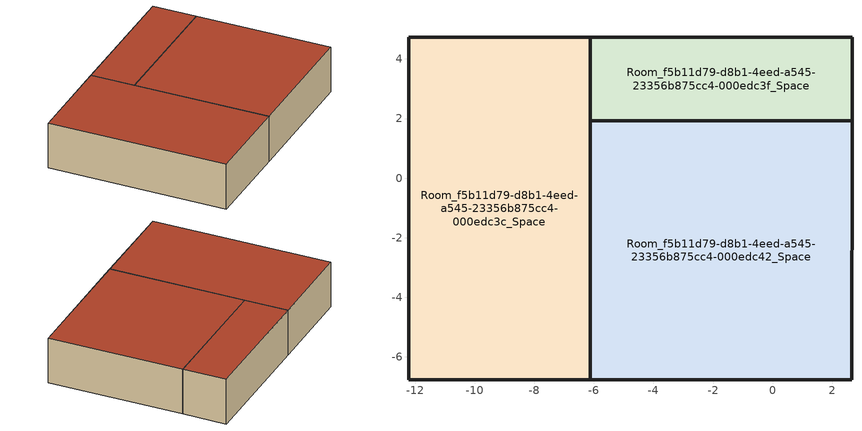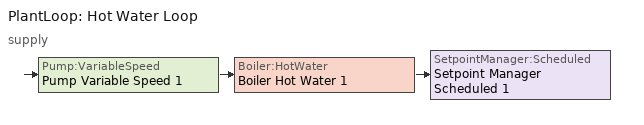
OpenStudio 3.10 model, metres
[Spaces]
Room_f5b11d79-d8b1-4eed-a545-23356b875cc4-000edc3c_Space
 floor ground: -6.12,4.73 -6.12,-6.76 -12.22,-6.76 -12.22,4.73 z0
 wall outside: -6.12,1.92 -6.12,4.73 -12.22,4.73 -12.22,-6.76 -6.12,-6.76 -6.12,1.92 z0:3.05
 roof outside: -12.22,4.73 -12.22,-6.76 -6.12,-6.76 -6.12,4.73 z3.05
Room_f5b11d79-d8b1-4eed-a545-23356b875cc4-000edc3f_Space
 floor ground: 2.66,4.73 2.66,1.92 -6.12,1.92 -6.12,4.73 z0
 wall outside: 2.66,1.92 2.66,4.73 -6.12,4.73 -6.12,1.92 2.66,1.92 z0:3.05
 roof outside: -6.12,4.73 -6.12,1.92 2.66,1.92 2.66,4.73 z3.05
Room_f5b11d79-d8b1-4eed-a545-23356b875cc4-000edc42_Space
 floor ground: 2.66,1.92 2.66,-6.76 -6.12,-6.76 -6.12,1.92 z0
 wall outside: 2.66,1.92 -6.12,1.92 -6.12,-6.76 2.66,-6.76 2.66,1.92 z0:3.05
 roof outside: -6.12,1.92 -6.12,-6.76 2.66,-6.76 2.66,1.92 z3.05
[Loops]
PlantLoop 'Hot Water Loop'
 supply: Pump:VariableSpeed 'Pump Variable Speed 1' > Boiler:HotWater 'Boiler Hot Water 1' > SetpointManager:Scheduled 'Setpoint Manager Scheduled 1'
[Building]
Unnamed: North Axis {deg}=0; Default Construction Set=Default Generic Construction Set; Standards Building Type=MediumOffice
[Site]
Site 1: Terrain=City
[Site:WaterMainsTemperature]
Calculation Method=CorrelationFromWeatherFile
[WindowMaterial:Glazing] Optical Data Type=SpectralAverage; Thickness {m}=0.006; Infrared Transmittance at Normal Incidence=0; Front Side Infrared Hemispherical Emissivity=0.84; Dirt Correction Factor for Solar and Visible Transmittance=1; Solar Diffusing=No
Name | Solar Transmittance at Normal Incidence | Front Side Solar Reflectance at Normal Incidence | Back Side Solar Reflectance at Normal Incidence | Visible Transmittance at Normal Incidence | Front Side Visible Reflectance at Normal Incidence | Back Side Visible Reflectance at Normal Incidence | Back Side Infrared Hemispherical Emissivity | Conductivity {W/m-K}
Generic Low-e Glass | 0.45 | 0.36 | 0.36 | 0.71 | 0.21 | 0.21 | 0.047 | 1
CLEAR 6MM | 0.775 | 0.071 | 0.071 | 0.881 | 0.08 | 0.08 | 0.84 | 0.899398
REF B TINT MID 6MM | 0.1 | 0.11 | 0.41 | 0.13 | 0.1 | 0.32 | 0.45 | 0.899398
REF D CLEAR 6MM | 0.429 | 0.308 | 0.379 | 0.334 | 0.453 | 0.505 | 0.82 | 0.899398
Generic Clear Glass | 0.77 | 0.07 | 0.07 | 0.88 | 0.08 | 0.08 | 0.84 | 1
[Material]
Name | Roughness | Thickness {m} | Conductivity {W/m-K} | Density {kg/m3} | Specific Heat {J/kg-K} | Thermal Absorptance | Solar Absorptance | Visible Absorptance
Generic LW Concrete | MediumRough | 0.1 | 0.53 | 1280 | 840 | 0.9 | 0.8 | 0.8
8IN CONCRETE HW RefBldg | Rough | 0.2032 | 1.31012 | 2240.01 | 836.26 | 0.9 | 0.7 | 0.7
Generic 25mm Insulation | MediumRough | 0.025 | 0.03 | 43 | 1210 | 0.9 | 0.7 | 0.7
Generic Acoustic Tile | MediumSmooth | 0.02 | 0.06 | 368 | 590 | 0.9 | 0.2 | 0.2
6 in. Normalweight Concrete Floor | MediumRough | 0.1524 | 2.30846 | 2322.01 | 831.464 | 0.9 | 0.7 | 0.7
Generic 25mm Wood | MediumSmooth | 0.0254 | 0.15 | 608 | 1630 | 0.9 | 0.5 | 0.5
Metal Roof Surface; F08 Metal surface | Smooth | 0.0008 | 45.2497 | 7824.02 | 499.678 | 0.9 | 0.7 | 0.7
Generic Brick | MediumRough | 0.1 | 0.9 | 1920 | 790 | 0.9 | 0.65 | 0.65
Generic Painted Metal | Smooth | 0.0015 | 45 | 7690 | 410 | 0.9 | 0.5 | 0.5
Generic 50mm Insulation | MediumRough | 0.05 | 0.03 | 43 | 1210 | 0.9 | 0.7 | 0.7
1IN Stucco | Smooth | 0.0253 | 0.691337 | 1858 | 836.46 | 0.9 | 0.7 | 0.92
Generic HW Concrete | MediumRough | 0.2 | 1.95 | 2240 | 900 | 0.9 | 0.8 | 0.8
Generic Ceiling Air Gap | Smooth | 0.1 | 0.556 | 1.28 | 1000 | 0.9 | 0.7 | 0.7
8 in. Concrete Block Basement Wall | MediumRough | 0.2032 | 1.32511 | 1842 | 911.412 | 0.9 | 0.7 | 0.7
Roof Membrane | VeryRough | 0.0095 | 0.159893 | 1121.29 | 1459.06 | 0.9 | 0.7 | 0.7
Generic Wall Air Gap | Smooth | 0.1 | 0.667 | 1.28 | 1000 | 0.9 | 0.7 | 0.7
Generic Gypsum Board | MediumSmooth | 0.0127 | 0.16 | 800 | 1090 | 0.9 | 0.5 | 0.5
4 in. Normalweight Concrete Floor | MediumRough | 0.1016 | 2.30846 | 2322.01 | 831.464 | 0.9 | 0.7 | 0.7
1/2IN Gypsum | Smooth | 0.0127 | 0.159893 | 784.902 | 829.465 | 0.9 | 0.4 | 0.4
Generic Roof Membrane | MediumRough | 0.01 | 0.16 | 1120 | 1460 | 0.9 | 0.65 | 0.65
Material #1 | Smooth | 0.1 | 0.1 | 0.1 | 1400 |  | 0.65 | 0.65
[Material:NoMass] Thermal Absorptance=0.9; Solar Absorptance=0.7
Name | Roughness | Thermal Resistance {m2-K/W} | Visible Absorptance
Typical Insulation-R10 | MediumSmooth | 1.7611 | 0.7
Typical Carpet Pad | VeryRough | 0.21648 | 0.8
Typical Insulation-R21 | MediumSmooth | 3.69831 | 0.7
Typical Insulation-R1 | MediumSmooth | 0.17611 | 0.7
Typical Insulation-R2 | MediumSmooth | 0.35222 | 0.7
Typical Insulation | MediumSmooth | 0.0282222 | 0.7
Typical Insulation-R8 | MediumSmooth | 1.40888 | 0.7
[WindowMaterial:SimpleGlazingSystem]
U 1.17 SHGC 0.49 Simple Glazing: U-Factor {W/m2-K}=6.64326; Solar Heat Gain Coefficient=0.49; Visible Transmittance=0.38
[WindowMaterial:Gas] Gas Type=Air; Thickness {m}=0.0127
AIR 13MM; Generic Window Air Gap
[Construction]
Generic Roof: Generic Roof Membrane, Generic 50mm Insulation, Generic LW Concrete, Generic Ceiling Air Gap, Generic Acoustic Tile
U 0.52 SHGC 0.40 Dbl Ref-D Clr 6mm/13mm Air: REF D CLEAR 6MM, AIR 13MM, CLEAR 6MM
U 0.72 SHGC 0.25 Sgl Ref-B-M Tint 6mm: REF B TINT MID 6MM
Generic Interior Floor: Generic Acoustic Tile, Generic Ceiling Air Gap, Generic LW Concrete
Typical Insulated Basement Mass Wall: Typical Insulation, 8 in. Concrete Block Basement Wall
Typical Insulated Carpeted 6in Slab Floor: Typical Insulation, 6 in. Normalweight Concrete Floor, Typical Carpet Pad
Generic Single Pane: Generic Clear Glass
U 1.17 SHGC 0.49 Simple Glazing Skylight: U 1.17 SHGC 0.49 Simple Glazing
Generic Shade: Material #1
Generic Interior Wall: Generic Gypsum Board, Generic Wall Air Gap, Generic Gypsum Board
Generic Exposed Floor: Generic Painted Metal, Generic Ceiling Air Gap, Generic 50mm Insulation, Generic LW Concrete
Generic Exterior Wall: Generic Brick, Generic LW Concrete, Generic 50mm Insulation, Generic Wall Air Gap, Generic Gypsum Board
Generic Exterior Door: Generic Painted Metal, Generic 25mm Insulation, Generic Painted Metal
Typical Overhead Door-R1: Typical Insulation-R1
Generic Interior Ceiling: Generic LW Concrete, Generic Ceiling Air Gap, Generic Acoustic Tile
Typical Insulated Exterior Mass Wall-R10: 1IN Stucco, 8IN CONCRETE HW RefBldg, Typical Insulation-R8, 1/2IN Gypsum
Typical Insulated Exterior Mass Floor-R12: Typical Insulation-R10, 4 in. Normalweight Concrete Floor, Typical Carpet Pad
Generic Interior Door: Generic 25mm Wood
Generic Underground Wall: Generic 50mm Insulation, Generic HW Concrete, Generic Wall Air Gap, Generic Gypsum Board
Typical Insulated Metal Door-R2: F08 Metal surface, Typical Insulation-R2
Typical IEAD Roof-R21: Roof Membrane, Typical Insulation-R21, Metal Roof Surface
Generic Double Pane: Generic Low-e Glass, Generic Window Air Gap, Generic Clear Glass
Generic Ground Slab: Generic 50mm Insulation, Generic HW Concrete
Generic Underground Roof: Generic 50mm Insulation, Generic HW Concrete, Generic Ceiling Air Gap, Generic Acoustic Tile
[DefaultConstructionSet]
Name | Default Exterior Surface Constructions | Default Interior Surface Constructions | Default Ground Contact Surface Constructions | Default Exterior SubSurface Constructions | Default Interior SubSurface Constructions | Space Shading Construction | Adiabatic Surface Construction
Default Generic Construction Set | DefaultSurfaceConstructions #2 | DefaultSurfaceConstructions #1 | DefaultSurfaceConstructions #3 | DefaultSubSurfaceConstructions #2 | DefaultSubSurfaceConstructions #1 | Generic Shade | Generic Interior Wall
2007::ClimateZone4::Mass | DefaultSurfaceConstructions #5 | DefaultSurfaceConstructions #4 | DefaultSurfaceConstructions #6 | DefaultSubSurfaceConstructions #4 | DefaultSubSurfaceConstructions #3
[DefaultSurfaceConstructions]
Name | Floor Construction | Wall Construction | Roof Ceiling Construction
DefaultSurfaceConstructions #1 | Generic Interior Floor | Generic Interior Wall | Generic Interior Ceiling
DefaultSurfaceConstructions #2 | Generic Exposed Floor | Generic Exterior Wall | Generic Roof
DefaultSurfaceConstructions #3 | Generic Ground Slab | Generic Underground Wall | Generic Underground Roof
DefaultSurfaceConstructions #4
DefaultSurfaceConstructions #5 | Typical Insulated Exterior Mass Floor-R12 | Typical Insulated Exterior Mass Wall-R10 | Typical IEAD Roof-R21
DefaultSurfaceConstructions #6 | Typical Insulated Carpeted 6in Slab Floor | Typical Insulated Basement Mass Wall
[DefaultSubSurfaceConstructions]
Name | Fixed Window Construction | Operable Window Construction | Door Construction | Glass Door Construction | Overhead Door Construction | Skylight Construction
DefaultSubSurfaceConstructions #1 | Generic Single Pane | Generic Single Pane | Generic Interior Door | Generic Single Pane | Generic Interior Door | Generic Single Pane
DefaultSubSurfaceConstructions #2 | Generic Double Pane | Generic Double Pane | Generic Exterior Door | Generic Double Pane | Generic Exterior Door | Generic Double Pane
DefaultSubSurfaceConstructions #3
DefaultSubSurfaceConstructions #4 | U 0.52 SHGC 0.40 Dbl Ref-D Clr 6mm/13mm Air | U 0.52 SHGC 0.40 Dbl Ref-D Clr 6mm/13mm Air | Typical Insulated Metal Door-R2 | U 0.72 SHGC 0.25 Sgl Ref-B-M Tint 6mm | Typical Overhead Door-R1 | U 1.17 SHGC 0.49 Simple Glazing Skylight
[SpaceType]
Name | Standards Space Type | Design Specification Outdoor Air Object | Default Schedule Set | Standards Building Type
2016::College::Office | Office
2016::SmallHotel::Meeting | Meeting | 2016::SmallHotel::Meeting_Ventilation
Space Function Dining area - other | Dining area - other | Space Function Dining area - other Ventilation | Space Function Dining area - other Schedule Set | Space Function
[People:Definition] Number of People Calculation Method=People/Area; Fraction Radiant=0.3
Name | People per Space Floor Area {person/m2} | Sensible Heat Fraction
2016::College::Office_People | 0.0538196 | Autocalculate
2016::SmallHotel::Meeting_People | 0.538196 | Autocalculate
Space Function Dining area - other People Definition | 0.100036
[People] Multiplier=1
Name | People Definition | Space or SpaceType | Number of People Schedule | Activity Level Schedule | Work Efficiency Schedule | Clothing Insulation Schedule | Air Velocity Schedule
2016::College::Office_People | 2016::College::Office_People | 2016::College::Office | College BLDG_OCC_SCH_Offices | College ACTIVITY_SCH
2016::SmallHotel::Meeting_People | 2016::SmallHotel::Meeting_People | 2016::SmallHotel::Meeting | HotelSmall MeetingRoom_Occ_Sch | HotelSmall Activity_Sch
Space Function Dining area - other People | Space Function Dining area - other People Definition | Space Function Dining area - other |  |  | Work Efficiency Schedule | Clothing Schedule | Air Velocity Schedule
[Lights:Definition] Design Level Calculation Method=Watts/Area
Name | Watts per Space Floor Area {W/m2} | Fraction Radiant | Fraction Visible | Return Air Fraction
2016::College::Office_Lighting | 10.0104 | 0.32 | 0.25 | 0
2016::SmallHotel::Meeting_Lighting | 11.5174 | 0.7 | 0.2 | 0
Space Function Dining area - other Lights Definition | 6.79994 | 0.5 | 0.2
[Lights] Fraction Replaceable=1
Name | Lights Definition | Space or SpaceType | Schedule
2016::College::Office_Lighting | 2016::College::Office_Lighting | 2016::College::Office | College BLDG_LIGHT_SCH
2016::SmallHotel::Meeting_Lighting | 2016::SmallHotel::Meeting_Lighting | 2016::SmallHotel::Meeting | HotelSmall BLDG_LIGHT_MEETINGROOM_SCH
Space Function Dining area - other Lights | Space Function Dining area - other Lights Definition | Space Function Dining area - other
[ElectricEquipment:Definition] Design Level Calculation Method=Watts/Area; Fraction Radiant=0.5
Name | Watts per Space Floor Area {W/m2} | Fraction Latent | Fraction Lost
2016::College::Office_Electric | 10.7639 | 0 | 0
2016::SmallHotel::Meeting_Electric | 6.17848 | 0 | 0
Space Function Dining area - other Elec Equip Definition | 1.00036
[ElectricEquipment]
Name | Electric Equipment Definition | Space or SpaceType | Schedule
2016::College::Office_Electric | 2016::College::Office_Electric | 2016::College::Office | College BLDG_EQUIP_SCH_Base
2016::SmallHotel::Meeting_Electric | 2016::SmallHotel::Meeting_Electric | 2016::SmallHotel::Meeting | HotelSmall MeetingRoom_Eqp_Sch
Space Function Dining area - other Elec Equip | Space Function Dining area - other Elec Equip Definition | Space Function Dining area - other
[SpaceInfiltration:DesignFlowRate] Design Flow Rate Calculation Method=Flow/ExteriorArea; Density Basis=Outdoor
Name | Space or SpaceType | Schedule | Flow per Exterior Surface Area {m3/s-m2} | Constant Term Coefficient | Temperature Term Coefficient | Velocity Term Coefficient
2016::College::Office_Infiltration | 2016::College::Office | College INFIL_SCH_PNNL | 0.00102413 | 1 | 0 | 0
2016::SmallHotel::Meeting_Infiltration | 2016::SmallHotel::Meeting | HotelSmall CommonArea_Infil_Sch | 0.00056896 | 1 | 0 | 0
Space Function Dining area - other Infiltration | Space Function Dining area - other |  | 0.000250063
[DesignSpecification:OutdoorAir]
Name | Outdoor Air Flow per Person {m3/s-person} | Outdoor Air Flow per Floor Area {m3/s-m2} | Outdoor Air Flow Rate {m3/s} | Outdoor Air Flow Air Changes per Hour {1/hr} | Outdoor Air Method
2016::SmallHotel::Meeting_Ventilation | 0.00235973 | 0.0003048 | 0 | 0
Space Function Dining area - other Ventilation |  | 0.0035814 |  |  | Sum
[Space] Default Construction Set=2007::ClimateZone4::Mass; Building Story=Level 1
Name | Space Type | Thermal Zone | Volume {m3}
Room_f5b11d79-d8b1-4eed-a545-23356b875cc4-000edc3c_Space | Space Function Dining area - other | Zone 1 | 213.556
Room_f5b11d79-d8b1-4eed-a545-23356b875cc4-000edc3f_Space | 2016::College::Office | Zone 2 | 75.1832
Room_f5b11d79-d8b1-4eed-a545-23356b875cc4-000edc42_Space | 2016::SmallHotel::Meeting | Zone 3 | 232.694
[ThermalZone] Use Ideal Air Loads=No
Name | Ceiling Height {m} | Volume {m3} | Thermostat
Zone 1 | 3.048 | 213.556 | 2016::College::Lounge_Setpoint..Zone 1
Zone 2 | 3.048 | 75.1832 | 2016::College::Office_Setpoint..Zone 2
Zone 3 | 3.048 | 232.694 | 2016::SmallHotel::Meeting_Setpoint..Zone 3
Room_f5b11d79-d8b1-4eed-a545-23356b875cc4-000edc3c; Room_f5b11d79-d8b1-4eed-a545-23356b875cc4-000edc3f; Room_f5b11d79-d8b1-4eed-a545-23356b875cc4-000edc42
[Sizing:Zone] Zone Cooling Design Supply Air Temperature Input Method=SupplyAirTemperature; Zone Cooling Design Supply Air Temperature {C}=14; Zone Cooling Design Supply Air Temperature Difference {deltaC}=11.11; Zone Heating Design Supply Air Temperature Input Method=SupplyAirTemperature; Zone Heating Design Supply Air Temperature {C}=40; Zone Heating Design Supply Air Temperature Difference {deltaC}=11.11; Zone Cooling Design Supply Air Humidity Ratio {kg-H2O/kg-air}=0.0085; Zone Heating Design Supply Air Humidity Ratio {kg-H2O/kg-air}=0.008; Cooling Design Air Flow Method=DesignDay; Heating Design Air Flow Method=DesignDay; Account for Dedicated Outdoor Air System=No; Dedicated Outdoor Air System Control Strategy=NeutralSupplyAir; Dedicated Outdoor Air Low Setpoint Temperature for Design {C}=autosize; Dedicated Outdoor Air High Setpoint Temperature for Design {C}=autosize; Zone Load Sizing Method=Sensible Load Only No Latent Load; Zone Latent Cooling Design Supply Air Humidity Ratio Input Method=HumidityRatioDifference; Zone Cooling Design Supply Air Humidity Ratio Difference {kgWater/kgDryAir}=0.005; Zone Latent Heating Design Supply Air Humidity Ratio Input Method=HumidityRatioDifference; Zone Humidification Design Supply Air Humidity Ratio Difference {kgWater/kgDryAir}=0.005; Sizing Option=Coincident
Zone 1; Zone 2; Zone 3; Room_f5b11d79-d8b1-4eed-a545-23356b875cc4-000edc3c; Room_f5b11d79-d8b1-4eed-a545-23356b875cc4-000edc3f; Room_f5b11d79-d8b1-4eed-a545-23356b875cc4-000edc42
[ThermostatSetpoint:DualSetpoint]
Name | Heating Setpoint Temperature Schedule | Cooling Setpoint Temperature Schedule
2016::College::Lounge_Setpoint..Zone 1; 2016::College::Office_Setpoint..Zone 2 | College HTGSETP_SCH | College CLGSETP_SCH
2016::SmallHotel::Meeting_Setpoint..Zone 3 | HotelSmall CommonArea_HtgSP_Sch | HotelSmall CommonArea_ClgSP_Sch
[BuildingStory]
Level 1
[PlantLoop]
Hot Water Loop: Fluid Type=Water; Glycol Concentration=0; Plant Loop Volume {m3}=Autocalculate; Load Distribution Scheme=Optimal
[Sizing:Plant]
Hot Water Loop: Loop Type=Heating; Design Loop Exit Temperature {C}=82; Loop Design Temperature Difference {deltaC}=11; Sizing Option=NonCoincident; Zone Timesteps in Averaging Window=1; Coincident Sizing Factor Mode=None
[Pump:VariableSpeed]
Pump Variable Speed 1: Pump Control Type=Intermittent; Skin Loss Radiative Fraction=0.5; Design Power Sizing Method=PowerPerFlowPerPressure; Design Electric Power per Unit Flow Rate {W/(m3/s)}=348701.1; Design Shaft Power per Unit Flow Rate per Unit Head {W-s/m3-Pa}=1.28205; Design Minimum Flow Rate Fraction=0
[Boiler:HotWater]
Boiler Hot Water 1: Water Outlet Upper Temperature Limit {C}=99; Boiler Flow Mode=ConstantFlow; On Cycle Parasitic Electric Load {W}=0; Off Cycle Parasitic Fuel Load {W}=0; Sizing Factor=1
[SetpointManager:Scheduled]
Setpoint Manager Scheduled 1: Control Variable=Temperature; Schedule=Constant Temperature 67 C (152.6 F)
[DefaultScheduleSet]
Space Function Dining area - other Schedule Set: Number of People Schedule=NECB-B-Occupancy; People Activity Level Schedule=NECB-Activity; Lighting Schedule=NECB-B-Lighting; Electric Equipment Schedule=NECB-B-Electric-Equipment; Infiltration Schedule=Always On 1
[Schedule:Ruleset]
Name | Default Day Schedule | Summer Design Day Schedule | Winter Design Day Schedule | Holiday Schedule
College INFIL_SCH_PNNL | College INFIL_SCH_PNNL_Default | Schedule:Day #2 | Schedule:Day #3 | Schedule:Day #1
HotelSmall MeetingRoom_Occ_Sch | HotelSmall MeetingRoom_Occ_Sch_Default | Schedule:Day #7 | Schedule:Day #8
College CLGSETP_SCH | College CLGSETP_SCH_Default | Schedule:Day #11 | Schedule:Day #12 | Schedule:Day #10
HotelSmall MeetingRoom_Eqp_Sch | HotelSmall MeetingRoom_Eqp_Sch_Default | Schedule:Day #15 | Schedule:Day #16
College HTGSETP_SCH | College HTGSETP_SCH_Default | Schedule:Day #18 | Schedule:Day #19 | Schedule:Day #17
HotelSmall CommonArea_Infil_Sch | HotelSmall CommonArea_Infil_Sch_Default | Schedule:Day #22 | Schedule:Day #23
HotelSmall CommonArea_HtgSP_Sch | HotelSmall CommonArea_HtgSP_Sch_Default | Schedule:Day #24 | Schedule:Day #25
College BLDG_OCC_SCH_Offices | College BLDG_OCC_SCH_Offices_Default | Schedule:Day #48 | Schedule:Day #49 | Schedule:Day #47
College ACTIVITY_SCH | College ACTIVITY_SCH_Default | Schedule:Day #56 | Schedule:Day #57
College BLDG_EQUIP_SCH_Base | College BLDG_EQUIP_SCH_Base_Default | Schedule:Day #59 | Schedule:Day #60 | Schedule:Day #58
College BLDG_LIGHT_SCH | College BLDG_LIGHT_SCH_Default | Schedule:Day #68 | Schedule:Day #69 | Schedule:Day #67
HotelSmall Activity_Sch | HotelSmall Activity_Sch_Default | Schedule:Day #76 | Schedule:Day #77
HotelSmall CommonArea_ClgSP_Sch | HotelSmall CommonArea_ClgSP_Sch_Default | Schedule:Day #78 | Schedule:Day #79
HotelSmall BLDG_LIGHT_MEETINGROOM_SCH | HotelSmall BLDG_LIGHT_MEETINGROOM_SCH_Default | Schedule:Day #80 | Schedule:Day #81
Constant Temperature 67 C (152.6 F) | Schedule Day 1
NECB-B-Occupancy | NECB-B-Occupancy Default
NECB-Activity | NECB-Activity Default | NECB-Activity Summer Design Day | NECB-Activity Winter Design Day
NECB-B-Lighting | NECB-B-Lighting Default
NECB-B-Electric-Equipment | NECB-B-Electric-Equipment Default
Always On 1 | Always On Default
Work Efficiency Schedule | Work Efficiency Schedule Default
Clothing Schedule | Clothing Schedule Default Winter Clothes
Air Velocity Schedule | Air Velocity Schedule Default
[Schedule:Day]
College INFIL_SCH_PNNL_Default; Schedule:Day #1; Schedule:Day #3; Schedule:Day #4; Schedule:Day #5; Schedule:Day #7; Schedule:Day #22; Schedule:Day #80: 24, 0, 1
Schedule:Day #2; Schedule:Day #6: 6, 0, 1, 21, 0, 0.25, 24, 0, 1
HotelSmall MeetingRoom_Occ_Sch_Default; Schedule:Day #9: 7, 0, 0, 8, 0, 0.05, 10, 0, 0.5, 12, 0, 0.2, 13, 0, 0.05, 15, 0, 0.5, 18, 0, 0.2, 20, 0, 0.05, 24, 0, 0
Schedule:Day #8; Schedule:Day #23; College BLDG_OCC_SCH_Offices_Default; Schedule:Day #47; Schedule:Day #49; Schedule:Day #50; Schedule:Day #51; Schedule:Day #52; Schedule:Day #81: 24, 0, 0
College CLGSETP_SCH_Default; Schedule:Day #10; Schedule:Day #12; Schedule:Day #13: 18, 0, 29.4444, 24, 0, 29.4444
Schedule:Day #11: 24, 0, 23.8889
Schedule:Day #14: 6, 0, 29.4444, 7, 0, 27.7778, 8, 0, 25.5556, 21, 0, 23.8889, 24, 0, 29.4444
HotelSmall MeetingRoom_Eqp_Sch_Default; Schedule:Day #15; Schedule:Day #16: 7, 0, 0, 8, 0, 0.05, 10, 0, 0.54, 12, 0, 0.26, 13, 0, 0.05, 15, 0, 0.54, 18, 0, 0.26, 20, 0, 0.05, 24, 0, 0
College HTGSETP_SCH_Default; Schedule:Day #17; Schedule:Day #18; Schedule:Day #20: 24, 0, 15.5556
Schedule:Day #19: 24, 0, 21.1111
Schedule:Day #21: 6, 0, 15.5556, 7, 0, 17.7778, 8, 0, 20, 21, 0, 21.1111, 24, 0, 15.5556
HotelSmall CommonArea_Infil_Sch_Default: 24, 0, 0.25
HotelSmall CommonArea_HtgSP_Sch_Default; Schedule:Day #24; Schedule:Day #25: 24, 0, 21.111
Schedule:Day #48; Schedule:Day #53; Schedule:Day #54; Schedule:Day #55: 8, 0, 0, 17, 0, 1, 21, 0, 0.2, 24, 0, 0
College ACTIVITY_SCH_Default; Schedule:Day #56; Schedule:Day #57: 24, 0, 120
College BLDG_EQUIP_SCH_Base_Default; Schedule:Day #58; Schedule:Day #60; Schedule:Day #61; Schedule:Day #62; Schedule:Day #63: 24, 0, 0.4
Schedule:Day #59; Schedule:Day #64; Schedule:Day #65; Schedule:Day #66: 8, 0, 0.4, 17, 0, 1, 24, 0, 0.4
College BLDG_LIGHT_SCH_Default; Schedule:Day #67; Schedule:Day #69; Schedule:Day #70; Schedule:Day #71; Schedule:Day #72: 24, 0, 0.1773
Schedule:Day #68; Schedule:Day #73; Schedule:Day #74; Schedule:Day #75: 7, 0, 0.1773, 21, 0, 0.9, 24, 0, 0.1773
HotelSmall Activity_Sch_Default; Schedule:Day #76; Schedule:Day #77: 24, 0, 132
HotelSmall CommonArea_ClgSP_Sch_Default; Schedule:Day #78; Schedule:Day #79: 24, 0, 23.889
HotelSmall BLDG_LIGHT_MEETINGROOM_SCH_Default: 5, 0, 0, 6, 0, 0.2, 7, 0, 0.3, 8, 0, 0.5, 18, 0, 1, 19, 0, 0.5, 20, 0, 0.3, 21, 0, 0.2, 22, 0, 0.05, 24, 0, 0
Schedule Day 1: 24, 0, 67
NECB-B-Occupancy Default; NECB-B-Occupancy Default|Wkdy Day: No, 1, 0, 0.3, 2, 0, 0.1, 9, 0, 0, 10, 0, 0.1, 11, 0, 0.2, 12, 0, 0.5, 13, 0, 0.9, 14, 0, 0.8, 15, 0, 0.5, 17, 0, 0.2, 18, 0, 0.3, 19, 0, 0.6, 22, 0, 0.9, 23, 0, 0.6, 24, 0, 0.4
NECB-B-Occupancy Sun|Hol Day: No, 1, 0, 0.1, 2, 0, 0.3, 10, 0, 0, 11, 0, 0.1, 12, 0, 0.4, 14, 0, 0.5, 15, 0, 0.4, 18, 0, 0.2, 19, 0, 0.5, 21, 0, 0.7, 22, 0, 0.5, 23, 0, 0.3, 24, 0, 0.1
NECB-B-Occupancy Sat Day: No, 1, 0, 0.5, 2, 0, 0.3, 9, 0, 0, 10, 0, 0.1, 11, 0, 0.2, 12, 0, 0.5, 13, 0, 0.9, 14, 0, 0.8, 15, 0, 0.5, 17, 0, 0.2, 18, 0, 0.3, 19, 0, 0.6, 22, 0, 0.9, 24, 0, 0.6
NECB-Activity Default; NECB-Activity Summer Design Day; NECB-Activity Winter Design Day: No, 24, 0, 130
NECB-B-Lighting Default; NECB-B-Lighting Sat Day; NECB-B-Lighting Default|Wkdy Day; NECB-B-Electric-Equipment Default; NECB-B-Electric-Equipment Sat Day; NECB-B-Electric-Equipment Default|Wkdy Day: No, 1, 0, 0.9, 2, 0, 0.5, 9, 0, 0.1, 10, 0, 0.5, 11, 0, 0.7, 24, 0, 0.9
NECB-B-Lighting Sun|Hol Day; NECB-B-Electric-Equipment Sun|Hol Day: No, 2, 0, 0.5, 10, 0, 0.1, 11, 0, 0.5, 23, 0, 0.9, 24, 0, 0.5
Always On Default; Clothing Schedule Default Winter Clothes: No, 24, 0, 1
Work Efficiency Schedule Default: No, 24, 0, 0
Clothing Schedule Summer Clothes: No, 24, 0, 0.5
Air Velocity Schedule Default: No, 24, 0, 0.2
[Schedule:Rule] Date Specification Type=DateRange; Start Day=1
Name | Schedule Ruleset | Rule Order | Day Schedule | Apply Sunday | Apply Monday | Apply Tuesday | Apply Wednesday | Apply Thursday | Apply Friday | Apply Saturday | Start Month | End Month | End Day
Schedule:Rule #1 | College INFIL_SCH_PNNL | 0 | Schedule:Day #4 | Yes | No | No | No | No | No | No | 1 | 12 | 31
Schedule:Rule #2 | College INFIL_SCH_PNNL | 1 | Schedule:Day #5 | No | No | No | No | No | No | Yes | 1 | 12 | 31
Schedule:Rule #3 | College INFIL_SCH_PNNL | 2 | Schedule:Day #6 | No | Yes | Yes | Yes | Yes | Yes | No | 1 | 12 | 31
Schedule:Rule #4 | HotelSmall MeetingRoom_Occ_Sch | 0 | Schedule:Day #9 | No | Yes | Yes | Yes | Yes | Yes | No | 1 | 12 | 31
Schedule:Rule #5 | College CLGSETP_SCH | 0 | Schedule:Day #13 | Yes | No | No | No | No | No | Yes | 1 | 12 | 31
Schedule:Rule #6 | College CLGSETP_SCH | 1 | Schedule:Day #14 | No | Yes | Yes | Yes | Yes | Yes | No | 1 | 12 | 31
Schedule:Rule #7 | College HTGSETP_SCH | 0 | Schedule:Day #20 | Yes | No | No | No | No | No | Yes | 1 | 12 | 31
Schedule:Rule #8 | College HTGSETP_SCH | 1 | Schedule:Day #21 | No | Yes | Yes | Yes | Yes | Yes | No | 1 | 12 | 31
Schedule:Rule #24 | College BLDG_OCC_SCH_Offices | 0 | Schedule:Day #50 | Yes | No | No | No | No | No | Yes | 1 | 5 | 31
Schedule:Rule #25 | College BLDG_OCC_SCH_Offices | 1 | Schedule:Day #51 | Yes | No | No | No | No | No | Yes | 6 | 8 | 31
Schedule:Rule #26 | College BLDG_OCC_SCH_Offices | 2 | Schedule:Day #52 | Yes | No | No | No | No | No | Yes | 9 | 12 | 31
Schedule:Rule #27 | College BLDG_OCC_SCH_Offices | 3 | Schedule:Day #53 | No | Yes | Yes | Yes | Yes | Yes | No | 1 | 5 | 31
Schedule:Rule #28 | College BLDG_OCC_SCH_Offices | 4 | Schedule:Day #54 | No | Yes | Yes | Yes | Yes | Yes | No | 6 | 8 | 31
Schedule:Rule #29 | College BLDG_OCC_SCH_Offices | 5 | Schedule:Day #55 | No | Yes | Yes | Yes | Yes | Yes | No | 9 | 12 | 31
Schedule:Rule #30 | College BLDG_EQUIP_SCH_Base | 0 | Schedule:Day #61 | Yes | No | No | No | No | No | Yes | 1 | 6 | 30
Schedule:Rule #31 | College BLDG_EQUIP_SCH_Base | 1 | Schedule:Day #62 | Yes | No | No | No | No | No | Yes | 7 | 8 | 31
Schedule:Rule #32 | College BLDG_EQUIP_SCH_Base | 2 | Schedule:Day #63 | Yes | No | No | No | No | No | Yes | 9 | 12 | 31
Schedule:Rule #33 | College BLDG_EQUIP_SCH_Base | 3 | Schedule:Day #64 | No | Yes | Yes | Yes | Yes | Yes | No | 1 | 6 | 30
Schedule:Rule #34 | College BLDG_EQUIP_SCH_Base | 4 | Schedule:Day #65 | No | Yes | Yes | Yes | Yes | Yes | No | 7 | 8 | 31
Schedule:Rule #35 | College BLDG_EQUIP_SCH_Base | 5 | Schedule:Day #66 | No | Yes | Yes | Yes | Yes | Yes | No | 9 | 12 | 31
Schedule:Rule #36 | College BLDG_LIGHT_SCH | 0 | Schedule:Day #70 | Yes | No | No | No | No | No | Yes | 1 | 6 | 30
Schedule:Rule #37 | College BLDG_LIGHT_SCH | 1 | Schedule:Day #71 | Yes | No | No | No | No | No | Yes | 7 | 8 | 31
Schedule:Rule #38 | College BLDG_LIGHT_SCH | 2 | Schedule:Day #72 | Yes | No | No | No | No | No | Yes | 9 | 12 | 31
Schedule:Rule #39 | College BLDG_LIGHT_SCH | 3 | Schedule:Day #73 | No | Yes | Yes | Yes | Yes | Yes | No | 1 | 6 | 30
Schedule:Rule #40 | College BLDG_LIGHT_SCH | 4 | Schedule:Day #74 | No | Yes | Yes | Yes | Yes | Yes | No | 7 | 8 | 31
Schedule:Rule #41 | College BLDG_LIGHT_SCH | 5 | Schedule:Day #75 | No | Yes | Yes | Yes | Yes | Yes | No | 9 | 12 | 31
Schedule Rule 49 | NECB-B-Occupancy | 0 | NECB-B-Occupancy Sun|Hol Day | Yes |  |  |  |  |  |  | 1 | 12 | 31
Schedule Rule 48 | NECB-B-Occupancy | 1 | NECB-B-Occupancy Sat Day |  |  |  |  |  |  | Yes | 1 | 12 | 31
Schedule Rule 47 | NECB-B-Occupancy | 2 | NECB-B-Occupancy Default|Wkdy Day |  | Yes | Yes | Yes | Yes | Yes |  | 1 | 12 | 31
Schedule Rule 64 | NECB-B-Lighting | 0 | NECB-B-Lighting Sun|Hol Day | Yes |  |  |  |  |  |  | 1 | 12 | 31
Schedule Rule 63 | NECB-B-Lighting | 1 | NECB-B-Lighting Sat Day |  |  |  |  |  |  | Yes | 1 | 12 | 31
Schedule Rule 62 | NECB-B-Lighting | 2 | NECB-B-Lighting Default|Wkdy Day |  | Yes | Yes | Yes | Yes | Yes |  | 1 | 12 | 31
Schedule Rule 55 | NECB-B-Electric-Equipment | 0 | NECB-B-Electric-Equipment Sun|Hol Day | Yes |  |  |  |  |  |  | 1 | 12 | 31
Schedule Rule 54 | NECB-B-Electric-Equipment | 1 | NECB-B-Electric-Equipment Sat Day |  |  |  |  |  |  | Yes | 1 | 12 | 31
Schedule Rule 53 | NECB-B-Electric-Equipment | 2 | NECB-B-Electric-Equipment Default|Wkdy Day |  | Yes | Yes | Yes | Yes | Yes |  | 1 | 12 | 31
Schedule Rule 1 | Clothing Schedule | 0 | Clothing Schedule Summer Clothes |  |  |  |  |  |  |  | 5 | 9 | 30
